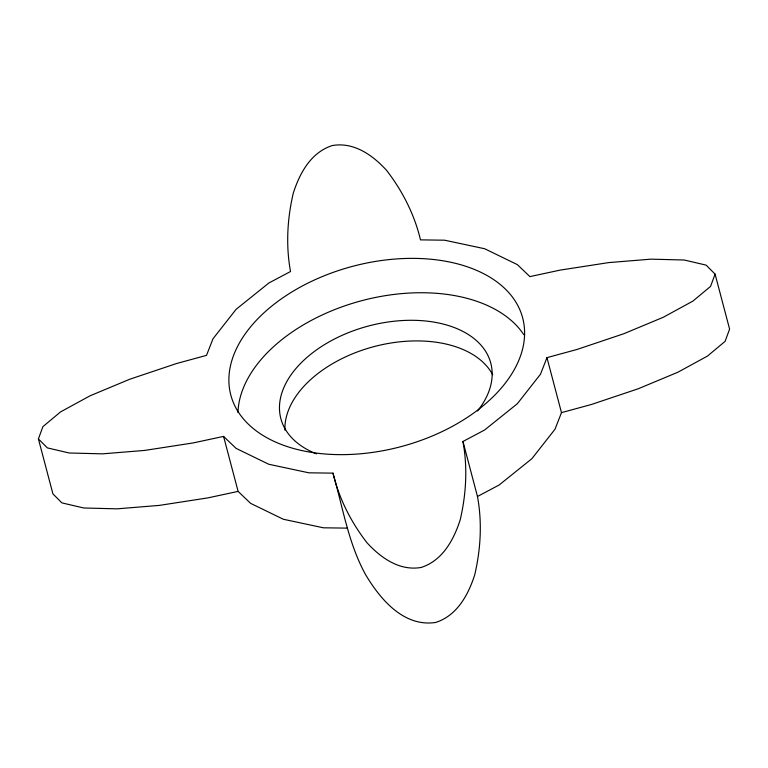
<?xml version="1.0" encoding="UTF-8"?>
<svg xmlns="http://www.w3.org/2000/svg" width="768" height="768" viewBox="0 0 768 768"><rect width="100%" height="100%" fill="white"/><g stroke="black" fill="none" stroke-linecap="round" stroke-linejoin="round"><path stroke-width="1.15" d="M38.4 438.893L42.902 426.624L60.566 411.898L90.192 395.741L129.773 379.229L176.592 363.514L206.515 355.363L212.986 338.774L236.141 309.283L268.877 282.998L290.525 271.517C285.744 245.491 287.27 218.688 293.318 193.008C299.798 172.982 310.992 152.371 332.314 145.546C353.914 141.782 372.682 155.146 386.525 170.304C402.442 190.886 414.461 214.493 420.49 239.866L444.634 240.202L484.694 248.755L517.402 264.643L529.891 276.614L560.16 270.106L608.717 262.598L651.043 259.152L684.25 260.016L706.09 265.114L715.075 274.109L729.6 329.107L725.098 341.376L707.434 356.102L677.808 372.259L638.227 388.771L591.408 404.486L561.485 412.637L555.014 429.226L531.859 458.717L499.123 485.002L477.475 496.483C482.256 522.509 480.73 549.312 474.682 574.992C468.202 595.018 457.008 615.629 435.686 622.454C403.776 627.322 380.294 599.309 365.626 574.714C348.269 543.187 342.845 507.331 332.976 473.146L308.842 472.81L268.771 464.256L236.064 448.368L223.574 436.397L193.306 442.906L144.758 450.413L102.432 453.85L69.216 452.995L47.376 447.898L38.4 438.893L52.925 493.891L61.91 502.886L83.75 507.984L116.957 508.848L159.283 505.402L207.84 497.894L238.109 491.386L250.598 503.357L283.306 519.245L323.366 527.798L347.51 528.134M715.075 274.109L710.573 286.387L692.909 301.104L663.274 317.27L623.702 333.773L576.883 349.498L546.96 357.648L540.48 374.227L517.325 403.728L484.598 430.003L462.95 441.494C467.722 467.52 466.205 494.323 460.157 520.003C453.667 540.019 442.474 560.64 421.152 567.456C399.562 571.229 380.794 557.856 366.95 542.698C351.034 522.115 339.005 498.518 332.976 473.146M546.96 357.648L561.485 412.637M462.95 441.494L477.475 496.483M223.574 436.397L238.109 491.386M284.947 430.176A108.566 67.142 -14.8 0 1 373.728 346.685A108.566 67.142 -14.8 0 1 492.701 374.774M316.512 453.878A108.566 67.142 -14.8 0 1 301.152 362.851A108.566 67.142 -14.8 0 1 445.037 324.538A108.566 67.142 -14.8 0 1 477.533 410.995M237.974 412.541A150.95 93.35 -14.8 0 1 360.182 301.104A150.95 93.35 -14.8 0 1 523.805 334.694M320.102 453.523A150.95 93.35 -14.8 0 0 523.354 320.803A150.95 93.35 -14.8 0 0 286.762 295.19A150.95 93.35 -14.8 0 0 320.102 453.523"/></g></svg>
